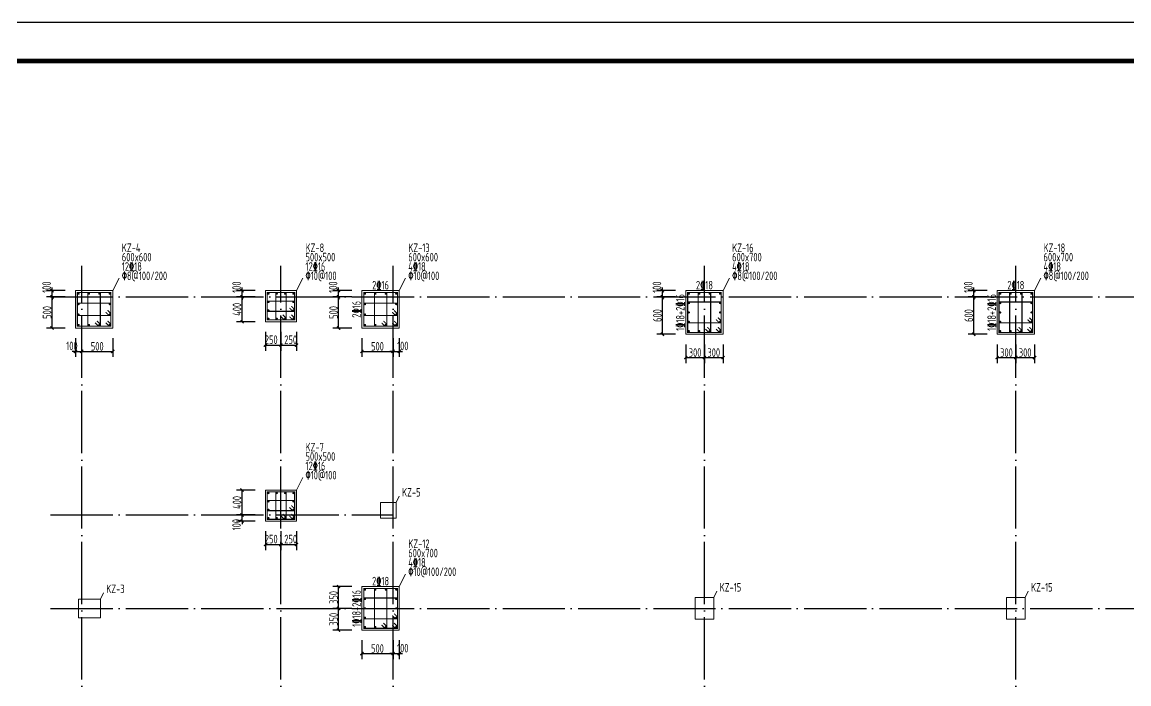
# Model space of a CAD drawing. Extents: x -2331248 to -1198620, y -977263 to -545844.
# Drawn here: x -1935180 to -1899639, y -623580 to -602338 of the extents above; entities that cross this region are included whole.
import ezdxf
from ezdxf.enums import TextEntityAlignment as Align

# ---------------------------------------------------------------- set-up
doc = ezdxf.new("R2010")
doc.units = 0
doc.header["$LTSCALE"] = 1000
doc.header["$MEASUREMENT"] = 0
doc.linetypes.add('DOTE', pattern=[2.42, 2, -0.2, 0.02, -0.2])
doc.linetypes.add('线型5', pattern=[3050, 2400, -300, 50, -300])
doc.layers.get('0').update_dxf_attribs({"linetype": 'CONTINUOUS'})
doc.layers.get('DEFPOINTS').update_dxf_attribs({"linetype": 'CONTINUOUS'})
doc.layers.add('DOTE', color=1, linetype='DOTE')
doc.layers.add('PUB_TITLE', color=4, linetype='CONTINUOUS')
for name, color, linetype, lineweight in [('S_Cl', 2, 'CONTINUOUS', 9), ('S_ColumDimSect', 84, '线型5', 18), ('S_ColumFocus', 2, 'CONTINUOUS', 18), ('S_ColumLocal', 7, 'CONTINUOUS', 18), ('S_PColumHoopBar', 14, 'CONTINUOUS', 35), ('S_PColumMainBar', 14, 'CONTINUOUS', 25)]:
    doc.layers.add(name, color=color, linetype=linetype, lineweight=lineweight)
doc.styles.add('PkpmHz', font='Pkpmeng', dxfattribs={"width": 0.7, "bigfont": 'hztxt'})
doc.styles.add('TSSD_REIN', font='Tssdeng.shx', dxfattribs={"width": 0.7, "bigfont": 'hztxt.shx'})
doc.dimstyles.new('Pkpm_0.0100_2.00', dxfattribs={"dimtxt": 200, "dimasz": 100, "dimexe": 180, "dimexo": 0.0625, "dimgap": 25, "dimtad": 1, "dimdec": 0, "dimlfac": 0.5, "dimrnd": 5, "dimzin": 0, "dimdsep": 46, "dimtxsty": 'PkpmHz', "dimblk1": 'ARCHTICK', "dimblk2": 'ARCHTICK', "dimsah": 1, "dimcen": 0.09, "dimadec": 0, "dimazin": 0, "dimtfac": 1, "dimtdec": 0, "dimtmove": 2, "dimatfit": 1, "dimldrblk": 'ARCHTICK', "dimfxl": 1, "dimtolj": 1, "dimtzin": 0, "dimarcsym": 0})

# ---------------------------------------------------------------- blocks, each defined once
blk = doc.blocks.new('_ARCHTICK')
at = {"color": 0, "linetype": 'ByBlock', "const_width": 0.4}
blk.add_lwpolyline([(-0.5, -0.5), (0.5, 0.5)], dxfattribs=at)
blk = doc.blocks.new('*D627')
at = {"layer": 'DEFPOINTS', "color": 0}
for p in [(-1928119, -618157), (-1927369, -618157), (-1927369, -618357)]:
    blk.add_point(p, dxfattribs=at)
at = {"layer": 'S_ColumDimSect', "color": 0, "lineweight": -2}
for p, q in [((-1928119, -618157), (-1928119, -618057)), ((-1927694, -618157), (-1928299, -618157)), ((-1927694, -618357), (-1928299, -618357)), ((-1928119, -618357), (-1928119, -618157)), ((-1928119, -618357), (-1928119, -618457))]:
    blk.add_line(p, q, dxfattribs=at)
at = {"layer": 'S_ColumDimSect', "color": 0, "lineweight": -2, "xscale": 100, "yscale": 100, "zscale": 100}
for p, rotation in [((-1928119, -618157), 270), ((-1928119, -618357), 90)]:
    blk.add_blockref('_ARCHTICK', p, dxfattribs=dict(at, rotation=rotation))
at = {"layer": 'S_ColumDimSect', "color": 0, "insert": (-1928294, -618470), "char_height": 275, "attachment_point": 5, "rotation": 90, "style": 'PkpmHz'}
blk.add_mtext('\\A1;100', dxfattribs=at)
blk = doc.blocks.new('*D628')
at = {"layer": 'DEFPOINTS', "color": 0}
for p in [(-1928119, -617357), (-1927369, -617357), (-1927369, -618157)]:
    blk.add_point(p, dxfattribs=at)
at = {"layer": 'S_ColumDimSect', "color": 0, "lineweight": -2}
for p, q in [((-1927694, -617357), (-1928299, -617357)), ((-1928119, -618157), (-1928119, -617357)), ((-1927694, -618157), (-1928299, -618157))]:
    blk.add_line(p, q, dxfattribs=at)
at = {"layer": 'S_ColumDimSect', "color": 0, "lineweight": -2, "xscale": 100, "yscale": 100, "zscale": 100}
for p, rotation in [((-1928119, -617357), 90), ((-1928119, -618157), 270)]:
    blk.add_blockref('_ARCHTICK', p, dxfattribs=dict(at, rotation=rotation))
at = {"layer": 'S_ColumDimSect', "color": 0, "insert": (-1928281, -617757), "char_height": 275, "attachment_point": 5, "rotation": 90, "style": 'PkpmHz'}
blk.add_mtext('\\A1;400', dxfattribs=at)
blk = doc.blocks.new('*D629')
at = {"layer": 'DEFPOINTS', "color": 0}
for p in [(-1927369, -618357), (-1926869, -618357), (-1926869, -619107)]:
    blk.add_point(p, dxfattribs=at)
at = {"layer": 'S_ColumDimSect', "color": 0, "lineweight": -2}
for p, q in [((-1927369, -618682), (-1927369, -619287)), ((-1926869, -618682), (-1926869, -619287)), ((-1927369, -619107), (-1926869, -619107))]:
    blk.add_line(p, q, dxfattribs=at)
at = {"layer": 'S_ColumDimSect', "color": 0, "lineweight": -2, "xscale": 100, "yscale": 100, "zscale": 100, "rotation": 180}
blk.add_blockref('_ARCHTICK', (-1927369, -619107), dxfattribs=at)
at = {"layer": 'S_ColumDimSect', "color": 0, "lineweight": -2, "xscale": 100, "yscale": 100, "zscale": 100}
blk.add_blockref('_ARCHTICK', (-1926869, -619107), dxfattribs=at)
at = {"layer": 'S_ColumDimSect', "color": 0, "insert": (-1927181, -618932), "char_height": 275, "attachment_point": 5, "style": 'PkpmHz'}
blk.add_mtext('\\A1;250', dxfattribs=at)
blk = doc.blocks.new('*D630')
at = {"layer": 'DEFPOINTS', "color": 0}
for p in [(-1926869, -618357), (-1926369, -618357), (-1926369, -619107)]:
    blk.add_point(p, dxfattribs=at)
at = {"layer": 'S_ColumDimSect', "color": 0, "lineweight": -2}
for p, q in [((-1926869, -618682), (-1926869, -619287)), ((-1926369, -618682), (-1926369, -619287)), ((-1926869, -619107), (-1926369, -619107))]:
    blk.add_line(p, q, dxfattribs=at)
at = {"layer": 'S_ColumDimSect', "color": 0, "lineweight": -2, "xscale": 100, "yscale": 100, "zscale": 100, "rotation": 180}
blk.add_blockref('_ARCHTICK', (-1926869, -619107), dxfattribs=at)
at = {"layer": 'S_ColumDimSect', "color": 0, "lineweight": -2, "xscale": 100, "yscale": 100, "zscale": 100}
blk.add_blockref('_ARCHTICK', (-1926369, -619107), dxfattribs=at)
at = {"layer": 'S_ColumDimSect', "color": 0, "insert": (-1926556, -618932), "char_height": 275, "attachment_point": 5, "style": 'PkpmHz'}
blk.add_mtext('\\A1;250', dxfattribs=at)
blk = doc.blocks.new('*D631')
at = {"layer": 'DEFPOINTS', "color": 0}
for p in [(-1928119, -611157), (-1927369, -611157), (-1927369, -611957)]:
    blk.add_point(p, dxfattribs=at)
at = {"layer": 'S_ColumDimSect', "color": 0, "lineweight": -2}
for p, q in [((-1927694, -611157), (-1928299, -611157)), ((-1928119, -611957), (-1928119, -611157)), ((-1927694, -611957), (-1928299, -611957))]:
    blk.add_line(p, q, dxfattribs=at)
at = {"layer": 'S_ColumDimSect', "color": 0, "lineweight": -2, "xscale": 100, "yscale": 100, "zscale": 100}
for p, rotation in [((-1928119, -611157), 90), ((-1928119, -611957), 270)]:
    blk.add_blockref('_ARCHTICK', p, dxfattribs=dict(at, rotation=rotation))
at = {"layer": 'S_ColumDimSect', "color": 0, "insert": (-1928281, -611557), "char_height": 275, "attachment_point": 5, "rotation": 90, "style": 'PkpmHz'}
blk.add_mtext('\\A1;400', dxfattribs=at)
blk = doc.blocks.new('*D632')
at = {"layer": 'DEFPOINTS', "color": 0}
for p in [(-1928119, -610957), (-1927369, -610957), (-1927369, -611157)]:
    blk.add_point(p, dxfattribs=at)
at = {"layer": 'S_ColumDimSect', "color": 0, "lineweight": -2}
for p, q in [((-1928119, -610957), (-1928119, -610857)), ((-1927694, -610957), (-1928299, -610957)), ((-1927694, -611157), (-1928299, -611157)), ((-1928119, -611157), (-1928119, -610957)), ((-1928119, -611157), (-1928119, -611257))]:
    blk.add_line(p, q, dxfattribs=at)
at = {"layer": 'S_ColumDimSect', "color": 0, "lineweight": -2, "xscale": 100, "yscale": 100, "zscale": 100}
for p, rotation in [((-1928119, -610957), 270), ((-1928119, -611157), 90)]:
    blk.add_blockref('_ARCHTICK', p, dxfattribs=dict(at, rotation=rotation))
at = {"layer": 'S_ColumDimSect', "color": 0, "insert": (-1928294, -610845), "char_height": 275, "attachment_point": 5, "rotation": 90, "style": 'PkpmHz'}
blk.add_mtext('\\A1;100', dxfattribs=at)
blk = doc.blocks.new('*D633')
at = {"layer": 'DEFPOINTS', "color": 0}
for p in [(-1927369, -611957), (-1926869, -611957), (-1926869, -612707)]:
    blk.add_point(p, dxfattribs=at)
at = {"layer": 'S_ColumDimSect', "color": 0, "lineweight": -2}
for p, q in [((-1927369, -612282), (-1927369, -612887)), ((-1926869, -612282), (-1926869, -612887)), ((-1927369, -612707), (-1926869, -612707))]:
    blk.add_line(p, q, dxfattribs=at)
at = {"layer": 'S_ColumDimSect', "color": 0, "lineweight": -2, "xscale": 100, "yscale": 100, "zscale": 100, "rotation": 180}
blk.add_blockref('_ARCHTICK', (-1927369, -612707), dxfattribs=at)
at = {"layer": 'S_ColumDimSect', "color": 0, "lineweight": -2, "xscale": 100, "yscale": 100, "zscale": 100}
blk.add_blockref('_ARCHTICK', (-1926869, -612707), dxfattribs=at)
at = {"layer": 'S_ColumDimSect', "color": 0, "insert": (-1927181, -612532), "char_height": 275, "attachment_point": 5, "style": 'PkpmHz'}
blk.add_mtext('\\A1;250', dxfattribs=at)
blk = doc.blocks.new('*D634')
at = {"layer": 'DEFPOINTS', "color": 0}
for p in [(-1926869, -611957), (-1926369, -611957), (-1926369, -612707)]:
    blk.add_point(p, dxfattribs=at)
at = {"layer": 'S_ColumDimSect', "color": 0, "lineweight": -2}
for p, q in [((-1926869, -612282), (-1926869, -612887)), ((-1926369, -612282), (-1926369, -612887)), ((-1926869, -612707), (-1926369, -612707))]:
    blk.add_line(p, q, dxfattribs=at)
at = {"layer": 'S_ColumDimSect', "color": 0, "lineweight": -2, "xscale": 100, "yscale": 100, "zscale": 100, "rotation": 180}
blk.add_blockref('_ARCHTICK', (-1926869, -612707), dxfattribs=at)
at = {"layer": 'S_ColumDimSect', "color": 0, "lineweight": -2, "xscale": 100, "yscale": 100, "zscale": 100}
blk.add_blockref('_ARCHTICK', (-1926369, -612707), dxfattribs=at)
at = {"layer": 'S_ColumDimSect', "color": 0, "insert": (-1926556, -612532), "char_height": 275, "attachment_point": 5, "style": 'PkpmHz'}
blk.add_mtext('\\A1;250', dxfattribs=at)
blk = doc.blocks.new('*D647')
at = {"layer": 'DEFPOINTS', "color": 0}
for p in [(-1925019, -621157), (-1924269, -621157), (-1924269, -621857)]:
    blk.add_point(p, dxfattribs=at)
at = {"layer": 'S_ColumDimSect', "color": 0, "lineweight": -2}
for p, q in [((-1924594, -621157), (-1925199, -621157)), ((-1925019, -621857), (-1925019, -621157)), ((-1924594, -621857), (-1925199, -621857))]:
    blk.add_line(p, q, dxfattribs=at)
at = {"layer": 'S_ColumDimSect', "color": 0, "lineweight": -2, "xscale": 100, "yscale": 100, "zscale": 100}
for p, rotation in [((-1925019, -621157), 90), ((-1925019, -621857), 270)]:
    blk.add_blockref('_ARCHTICK', p, dxfattribs=dict(at, rotation=rotation))
at = {"layer": 'S_ColumDimSect', "color": 0, "insert": (-1925181, -621507), "char_height": 275, "attachment_point": 5, "rotation": 90, "style": 'PkpmHz'}
blk.add_mtext('\\A1;350', dxfattribs=at)
blk = doc.blocks.new('*D648')
at = {"layer": 'DEFPOINTS', "color": 0}
for p in [(-1925019, -620457), (-1924269, -620457), (-1924269, -621157)]:
    blk.add_point(p, dxfattribs=at)
at = {"layer": 'S_ColumDimSect', "color": 0, "lineweight": -2}
for p, q in [((-1924594, -620457), (-1925199, -620457)), ((-1925019, -621157), (-1925019, -620457)), ((-1924594, -621157), (-1925199, -621157))]:
    blk.add_line(p, q, dxfattribs=at)
at = {"layer": 'S_ColumDimSect', "color": 0, "lineweight": -2, "xscale": 100, "yscale": 100, "zscale": 100}
for p, rotation in [((-1925019, -620457), 90), ((-1925019, -621157), 270)]:
    blk.add_blockref('_ARCHTICK', p, dxfattribs=dict(at, rotation=rotation))
at = {"layer": 'S_ColumDimSect', "color": 0, "insert": (-1925181, -620807), "char_height": 275, "attachment_point": 5, "rotation": 90, "style": 'PkpmHz'}
blk.add_mtext('\\A1;350', dxfattribs=at)
blk = doc.blocks.new('*D649')
at = {"layer": 'DEFPOINTS', "color": 0}
for p in [(-1924269, -621857), (-1923269, -621857), (-1923269, -622607)]:
    blk.add_point(p, dxfattribs=at)
at = {"layer": 'S_ColumDimSect', "color": 0, "lineweight": -2}
for p, q in [((-1924269, -622182), (-1924269, -622787)), ((-1923269, -622182), (-1923269, -622787)), ((-1924269, -622607), (-1923269, -622607))]:
    blk.add_line(p, q, dxfattribs=at)
at = {"layer": 'S_ColumDimSect', "color": 0, "lineweight": -2, "xscale": 100, "yscale": 100, "zscale": 100, "rotation": 180}
blk.add_blockref('_ARCHTICK', (-1924269, -622607), dxfattribs=at)
at = {"layer": 'S_ColumDimSect', "color": 0, "lineweight": -2, "xscale": 100, "yscale": 100, "zscale": 100}
blk.add_blockref('_ARCHTICK', (-1923269, -622607), dxfattribs=at)
at = {"layer": 'S_ColumDimSect', "color": 0, "insert": (-1923769, -622445), "char_height": 275, "attachment_point": 5, "style": 'PkpmHz'}
blk.add_mtext('\\A1;500', dxfattribs=at)
blk = doc.blocks.new('*D650')
at = {"layer": 'DEFPOINTS', "color": 0}
for p in [(-1923269, -621857), (-1923069, -621857), (-1923069, -622607)]:
    blk.add_point(p, dxfattribs=at)
at = {"layer": 'S_ColumDimSect', "color": 0, "lineweight": -2}
for p, q in [((-1923269, -622182), (-1923269, -622787)), ((-1923069, -622182), (-1923069, -622787)), ((-1923269, -622607), (-1923369, -622607)), ((-1923269, -622607), (-1923069, -622607)), ((-1923069, -622607), (-1922969, -622607))]:
    blk.add_line(p, q, dxfattribs=at)
at = {"layer": 'S_ColumDimSect', "color": 0, "lineweight": -2, "xscale": 100, "yscale": 100, "zscale": 100}
blk.add_blockref('_ARCHTICK', (-1923269, -622607), dxfattribs=at)
at = {"layer": 'S_ColumDimSect', "color": 0, "lineweight": -2, "xscale": 100, "yscale": 100, "zscale": 100, "rotation": 180}
blk.add_blockref('_ARCHTICK', (-1923069, -622607), dxfattribs=at)
at = {"layer": 'S_ColumDimSect', "color": 0, "insert": (-1922956, -622432), "char_height": 275, "attachment_point": 5, "style": 'PkpmHz'}
blk.add_mtext('\\A1;100', dxfattribs=at)
blk = doc.blocks.new('*D651')
at = {"layer": 'DEFPOINTS', "color": 0}
for p in [(-1925019, -611157), (-1924269, -611157), (-1924269, -612157)]:
    blk.add_point(p, dxfattribs=at)
at = {"layer": 'S_ColumDimSect', "color": 0, "lineweight": -2}
for p, q in [((-1924594, -611157), (-1925199, -611157)), ((-1925019, -612157), (-1925019, -611157)), ((-1924594, -612157), (-1925199, -612157))]:
    blk.add_line(p, q, dxfattribs=at)
at = {"layer": 'S_ColumDimSect', "color": 0, "lineweight": -2, "xscale": 100, "yscale": 100, "zscale": 100}
for p, rotation in [((-1925019, -611157), 90), ((-1925019, -612157), 270)]:
    blk.add_blockref('_ARCHTICK', p, dxfattribs=dict(at, rotation=rotation))
at = {"layer": 'S_ColumDimSect', "color": 0, "insert": (-1925181, -611657), "char_height": 275, "attachment_point": 5, "rotation": 90, "style": 'PkpmHz'}
blk.add_mtext('\\A1;500', dxfattribs=at)
blk = doc.blocks.new('*D652')
at = {"layer": 'DEFPOINTS', "color": 0}
for p in [(-1925019, -610957), (-1924269, -610957), (-1924269, -611157)]:
    blk.add_point(p, dxfattribs=at)
at = {"layer": 'S_ColumDimSect', "color": 0, "lineweight": -2}
for p, q in [((-1925019, -610957), (-1925019, -610857)), ((-1924594, -610957), (-1925199, -610957)), ((-1924594, -611157), (-1925199, -611157)), ((-1925019, -611157), (-1925019, -610957)), ((-1925019, -611157), (-1925019, -611257))]:
    blk.add_line(p, q, dxfattribs=at)
at = {"layer": 'S_ColumDimSect', "color": 0, "lineweight": -2, "xscale": 100, "yscale": 100, "zscale": 100}
for p, rotation in [((-1925019, -610957), 270), ((-1925019, -611157), 90)]:
    blk.add_blockref('_ARCHTICK', p, dxfattribs=dict(at, rotation=rotation))
at = {"layer": 'S_ColumDimSect', "color": 0, "insert": (-1925194, -610845), "char_height": 275, "attachment_point": 5, "rotation": 90, "style": 'PkpmHz'}
blk.add_mtext('\\A1;100', dxfattribs=at)
blk = doc.blocks.new('*D653')
at = {"layer": 'DEFPOINTS', "color": 0}
for p in [(-1924269, -612157), (-1923269, -612157), (-1923269, -612907)]:
    blk.add_point(p, dxfattribs=at)
at = {"layer": 'S_ColumDimSect', "color": 0, "lineweight": -2}
for p, q in [((-1924269, -612482), (-1924269, -613087)), ((-1923269, -612482), (-1923269, -613087)), ((-1924269, -612907), (-1923269, -612907))]:
    blk.add_line(p, q, dxfattribs=at)
at = {"layer": 'S_ColumDimSect', "color": 0, "lineweight": -2, "xscale": 100, "yscale": 100, "zscale": 100, "rotation": 180}
blk.add_blockref('_ARCHTICK', (-1924269, -612907), dxfattribs=at)
at = {"layer": 'S_ColumDimSect', "color": 0, "lineweight": -2, "xscale": 100, "yscale": 100, "zscale": 100}
blk.add_blockref('_ARCHTICK', (-1923269, -612907), dxfattribs=at)
at = {"layer": 'S_ColumDimSect', "color": 0, "insert": (-1923769, -612745), "char_height": 275, "attachment_point": 5, "style": 'PkpmHz'}
blk.add_mtext('\\A1;500', dxfattribs=at)
blk = doc.blocks.new('*D654')
at = {"layer": 'DEFPOINTS', "color": 0}
for p in [(-1923269, -612157), (-1923069, -612157), (-1923069, -612907)]:
    blk.add_point(p, dxfattribs=at)
at = {"layer": 'S_ColumDimSect', "color": 0, "lineweight": -2}
for p, q in [((-1923269, -612482), (-1923269, -613087)), ((-1923069, -612482), (-1923069, -613087)), ((-1923269, -612907), (-1923369, -612907)), ((-1923269, -612907), (-1923069, -612907)), ((-1923069, -612907), (-1922969, -612907))]:
    blk.add_line(p, q, dxfattribs=at)
at = {"layer": 'S_ColumDimSect', "color": 0, "lineweight": -2, "xscale": 100, "yscale": 100, "zscale": 100}
blk.add_blockref('_ARCHTICK', (-1923269, -612907), dxfattribs=at)
at = {"layer": 'S_ColumDimSect', "color": 0, "lineweight": -2, "xscale": 100, "yscale": 100, "zscale": 100, "rotation": 180}
blk.add_blockref('_ARCHTICK', (-1923069, -612907), dxfattribs=at)
at = {"layer": 'S_ColumDimSect', "color": 0, "insert": (-1922956, -612732), "char_height": 275, "attachment_point": 5, "style": 'PkpmHz'}
blk.add_mtext('\\A1;100', dxfattribs=at)
blk = doc.blocks.new('*D663')
at = {"layer": 'DEFPOINTS', "color": 0}
for p in [(-1914619, -611157), (-1913869, -611157), (-1913869, -612357)]:
    blk.add_point(p, dxfattribs=at)
at = {"layer": 'S_ColumDimSect', "color": 0, "lineweight": -2}
for p, q in [((-1914194, -611157), (-1914799, -611157)), ((-1914619, -612357), (-1914619, -611157)), ((-1914194, -612357), (-1914799, -612357))]:
    blk.add_line(p, q, dxfattribs=at)
at = {"layer": 'S_ColumDimSect', "color": 0, "lineweight": -2, "xscale": 100, "yscale": 100, "zscale": 100}
for p, rotation in [((-1914619, -611157), 90), ((-1914619, -612357), 270)]:
    blk.add_blockref('_ARCHTICK', p, dxfattribs=dict(at, rotation=rotation))
at = {"layer": 'S_ColumDimSect', "color": 0, "insert": (-1914781, -611757), "char_height": 275, "attachment_point": 5, "rotation": 90, "style": 'PkpmHz'}
blk.add_mtext('\\A1;600', dxfattribs=at)
blk = doc.blocks.new('*D664')
at = {"layer": 'DEFPOINTS', "color": 0}
for p in [(-1914619, -610957), (-1913869, -610957), (-1913869, -611157)]:
    blk.add_point(p, dxfattribs=at)
at = {"layer": 'S_ColumDimSect', "color": 0, "lineweight": -2}
for p, q in [((-1914619, -610957), (-1914619, -610857)), ((-1914194, -610957), (-1914799, -610957)), ((-1914194, -611157), (-1914799, -611157)), ((-1914619, -611157), (-1914619, -610957)), ((-1914619, -611157), (-1914619, -611257))]:
    blk.add_line(p, q, dxfattribs=at)
at = {"layer": 'S_ColumDimSect', "color": 0, "lineweight": -2, "xscale": 100, "yscale": 100, "zscale": 100}
for p, rotation in [((-1914619, -610957), 270), ((-1914619, -611157), 90)]:
    blk.add_blockref('_ARCHTICK', p, dxfattribs=dict(at, rotation=rotation))
at = {"layer": 'S_ColumDimSect', "color": 0, "insert": (-1914794, -610845), "char_height": 275, "attachment_point": 5, "rotation": 90, "style": 'PkpmHz'}
blk.add_mtext('\\A1;100', dxfattribs=at)
blk = doc.blocks.new('*D665')
at = {"layer": 'DEFPOINTS', "color": 0}
for p in [(-1913869, -612357), (-1913269, -612357), (-1913269, -613107)]:
    blk.add_point(p, dxfattribs=at)
at = {"layer": 'S_ColumDimSect', "color": 0, "lineweight": -2}
for p, q in [((-1913869, -612682), (-1913869, -613287)), ((-1913269, -612682), (-1913269, -613287)), ((-1913869, -613107), (-1913269, -613107))]:
    blk.add_line(p, q, dxfattribs=at)
at = {"layer": 'S_ColumDimSect', "color": 0, "lineweight": -2, "xscale": 100, "yscale": 100, "zscale": 100, "rotation": 180}
blk.add_blockref('_ARCHTICK', (-1913869, -613107), dxfattribs=at)
at = {"layer": 'S_ColumDimSect', "color": 0, "lineweight": -2, "xscale": 100, "yscale": 100, "zscale": 100}
blk.add_blockref('_ARCHTICK', (-1913269, -613107), dxfattribs=at)
at = {"layer": 'S_ColumDimSect', "color": 0, "insert": (-1913569, -612945), "char_height": 275, "attachment_point": 5, "style": 'PkpmHz'}
blk.add_mtext('\\A1;300', dxfattribs=at)
blk = doc.blocks.new('*D666')
at = {"layer": 'DEFPOINTS', "color": 0}
for p in [(-1913269, -612357), (-1912669, -612357), (-1912669, -613107)]:
    blk.add_point(p, dxfattribs=at)
at = {"layer": 'S_ColumDimSect', "color": 0, "lineweight": -2}
for p, q in [((-1913269, -612682), (-1913269, -613287)), ((-1912669, -612682), (-1912669, -613287)), ((-1913269, -613107), (-1912669, -613107))]:
    blk.add_line(p, q, dxfattribs=at)
at = {"layer": 'S_ColumDimSect', "color": 0, "lineweight": -2, "xscale": 100, "yscale": 100, "zscale": 100, "rotation": 180}
blk.add_blockref('_ARCHTICK', (-1913269, -613107), dxfattribs=at)
at = {"layer": 'S_ColumDimSect', "color": 0, "lineweight": -2, "xscale": 100, "yscale": 100, "zscale": 100}
blk.add_blockref('_ARCHTICK', (-1912669, -613107), dxfattribs=at)
at = {"layer": 'S_ColumDimSect', "color": 0, "insert": (-1912969, -612945), "char_height": 275, "attachment_point": 5, "style": 'PkpmHz'}
blk.add_mtext('\\A1;300', dxfattribs=at)
blk = doc.blocks.new('*D671')
at = {"layer": 'DEFPOINTS', "color": 0}
for p in [(-1904619, -611157), (-1903869, -611157), (-1903869, -612357)]:
    blk.add_point(p, dxfattribs=at)
at = {"layer": 'S_ColumDimSect', "color": 0, "lineweight": -2}
for p, q in [((-1904194, -611157), (-1904799, -611157)), ((-1904619, -612357), (-1904619, -611157)), ((-1904194, -612357), (-1904799, -612357))]:
    blk.add_line(p, q, dxfattribs=at)
at = {"layer": 'S_ColumDimSect', "color": 0, "lineweight": -2, "xscale": 100, "yscale": 100, "zscale": 100}
for p, rotation in [((-1904619, -611157), 90), ((-1904619, -612357), 270)]:
    blk.add_blockref('_ARCHTICK', p, dxfattribs=dict(at, rotation=rotation))
at = {"layer": 'S_ColumDimSect', "color": 0, "insert": (-1904781, -611757), "char_height": 275, "attachment_point": 5, "rotation": 90, "style": 'PkpmHz'}
blk.add_mtext('\\A1;600', dxfattribs=at)
blk = doc.blocks.new('*D672')
at = {"layer": 'DEFPOINTS', "color": 0}
for p in [(-1904619, -610957), (-1903869, -610957), (-1903869, -611157)]:
    blk.add_point(p, dxfattribs=at)
at = {"layer": 'S_ColumDimSect', "color": 0, "lineweight": -2}
for p, q in [((-1904619, -610957), (-1904619, -610857)), ((-1904194, -610957), (-1904799, -610957)), ((-1904194, -611157), (-1904799, -611157)), ((-1904619, -611157), (-1904619, -610957)), ((-1904619, -611157), (-1904619, -611257))]:
    blk.add_line(p, q, dxfattribs=at)
at = {"layer": 'S_ColumDimSect', "color": 0, "lineweight": -2, "xscale": 100, "yscale": 100, "zscale": 100}
for p, rotation in [((-1904619, -610957), 270), ((-1904619, -611157), 90)]:
    blk.add_blockref('_ARCHTICK', p, dxfattribs=dict(at, rotation=rotation))
at = {"layer": 'S_ColumDimSect', "color": 0, "insert": (-1904794, -610845), "char_height": 275, "attachment_point": 5, "rotation": 90, "style": 'PkpmHz'}
blk.add_mtext('\\A1;100', dxfattribs=at)
blk = doc.blocks.new('*D673')
at = {"layer": 'DEFPOINTS', "color": 0}
for p in [(-1903869, -612357), (-1903269, -612357), (-1903269, -613107)]:
    blk.add_point(p, dxfattribs=at)
at = {"layer": 'S_ColumDimSect', "color": 0, "lineweight": -2}
for p, q in [((-1903869, -612682), (-1903869, -613287)), ((-1903269, -612682), (-1903269, -613287)), ((-1903869, -613107), (-1903269, -613107))]:
    blk.add_line(p, q, dxfattribs=at)
at = {"layer": 'S_ColumDimSect', "color": 0, "lineweight": -2, "xscale": 100, "yscale": 100, "zscale": 100, "rotation": 180}
blk.add_blockref('_ARCHTICK', (-1903869, -613107), dxfattribs=at)
at = {"layer": 'S_ColumDimSect', "color": 0, "lineweight": -2, "xscale": 100, "yscale": 100, "zscale": 100}
blk.add_blockref('_ARCHTICK', (-1903269, -613107), dxfattribs=at)
at = {"layer": 'S_ColumDimSect', "color": 0, "insert": (-1903569, -612945), "char_height": 275, "attachment_point": 5, "style": 'PkpmHz'}
blk.add_mtext('\\A1;300', dxfattribs=at)
blk = doc.blocks.new('*D674')
at = {"layer": 'DEFPOINTS', "color": 0}
for p in [(-1903269, -612357), (-1902669, -612357), (-1902669, -613107)]:
    blk.add_point(p, dxfattribs=at)
at = {"layer": 'S_ColumDimSect', "color": 0, "lineweight": -2}
for p, q in [((-1903269, -612682), (-1903269, -613287)), ((-1902669, -612682), (-1902669, -613287)), ((-1903269, -613107), (-1902669, -613107))]:
    blk.add_line(p, q, dxfattribs=at)
at = {"layer": 'S_ColumDimSect', "color": 0, "lineweight": -2, "xscale": 100, "yscale": 100, "zscale": 100, "rotation": 180}
blk.add_blockref('_ARCHTICK', (-1903269, -613107), dxfattribs=at)
at = {"layer": 'S_ColumDimSect', "color": 0, "lineweight": -2, "xscale": 100, "yscale": 100, "zscale": 100}
blk.add_blockref('_ARCHTICK', (-1902669, -613107), dxfattribs=at)
at = {"layer": 'S_ColumDimSect', "color": 0, "insert": (-1902969, -612945), "char_height": 275, "attachment_point": 5, "style": 'PkpmHz'}
blk.add_mtext('\\A1;300', dxfattribs=at)
blk = doc.blocks.new('*D874')
at = {"layer": 'DEFPOINTS', "color": 0}
for p in [(-1934219, -611157), (-1933469, -611157), (-1933469, -612157)]:
    blk.add_point(p, dxfattribs=at)
at = {"layer": 'S_ColumDimSect', "color": 0, "lineweight": -2}
for p, q in [((-1933794, -611157), (-1934399, -611157)), ((-1934219, -612157), (-1934219, -611157)), ((-1933794, -612157), (-1934399, -612157))]:
    blk.add_line(p, q, dxfattribs=at)
at = {"layer": 'S_ColumDimSect', "color": 0, "lineweight": -2, "xscale": 100, "yscale": 100, "zscale": 100}
for p, rotation in [((-1934219, -611157), 90), ((-1934219, -612157), 270)]:
    blk.add_blockref('_ARCHTICK', p, dxfattribs=dict(at, rotation=rotation))
at = {"layer": 'S_ColumDimSect', "color": 0, "insert": (-1934381, -611657), "char_height": 275, "attachment_point": 5, "rotation": 90, "style": 'PkpmHz'}
blk.add_mtext('\\A1;500', dxfattribs=at)
blk = doc.blocks.new('*D875')
at = {"layer": 'DEFPOINTS', "color": 0}
for p in [(-1934219, -610957), (-1933469, -610957), (-1933469, -611157)]:
    blk.add_point(p, dxfattribs=at)
at = {"layer": 'S_ColumDimSect', "color": 0, "lineweight": -2}
for p, q in [((-1934219, -610957), (-1934219, -610857)), ((-1933794, -610957), (-1934399, -610957)), ((-1933794, -611157), (-1934399, -611157)), ((-1934219, -611157), (-1934219, -610957)), ((-1934219, -611157), (-1934219, -611257))]:
    blk.add_line(p, q, dxfattribs=at)
at = {"layer": 'S_ColumDimSect', "color": 0, "lineweight": -2, "xscale": 100, "yscale": 100, "zscale": 100}
for p, rotation in [((-1934219, -610957), 270), ((-1934219, -611157), 90)]:
    blk.add_blockref('_ARCHTICK', p, dxfattribs=dict(at, rotation=rotation))
at = {"layer": 'S_ColumDimSect', "color": 0, "insert": (-1934394, -610845), "char_height": 275, "attachment_point": 5, "rotation": 90, "style": 'PkpmHz'}
blk.add_mtext('\\A1;100', dxfattribs=at)
blk = doc.blocks.new('*D876')
at = {"layer": 'DEFPOINTS', "color": 0}
for p in [(-1933469, -612157), (-1933269, -612157), (-1933269, -612907)]:
    blk.add_point(p, dxfattribs=at)
at = {"layer": 'S_ColumDimSect', "color": 0, "lineweight": -2}
for p, q in [((-1933469, -612482), (-1933469, -613087)), ((-1933269, -612482), (-1933269, -613087)), ((-1933469, -612907), (-1933569, -612907)), ((-1933469, -612907), (-1933269, -612907)), ((-1933269, -612907), (-1933169, -612907))]:
    blk.add_line(p, q, dxfattribs=at)
at = {"layer": 'S_ColumDimSect', "color": 0, "lineweight": -2, "xscale": 100, "yscale": 100, "zscale": 100}
blk.add_blockref('_ARCHTICK', (-1933469, -612907), dxfattribs=at)
at = {"layer": 'S_ColumDimSect', "color": 0, "lineweight": -2, "xscale": 100, "yscale": 100, "zscale": 100, "rotation": 180}
blk.add_blockref('_ARCHTICK', (-1933269, -612907), dxfattribs=at)
at = {"layer": 'S_ColumDimSect', "color": 0, "insert": (-1933581, -612732), "char_height": 275, "attachment_point": 5, "style": 'PkpmHz'}
blk.add_mtext('\\A1;100', dxfattribs=at)
blk = doc.blocks.new('*D877')
at = {"layer": 'DEFPOINTS', "color": 0}
for p in [(-1933269, -612157), (-1932269, -612157), (-1932269, -612907)]:
    blk.add_point(p, dxfattribs=at)
at = {"layer": 'S_ColumDimSect', "color": 0, "lineweight": -2}
for p, q in [((-1933269, -612482), (-1933269, -613087)), ((-1932269, -612482), (-1932269, -613087)), ((-1933269, -612907), (-1932269, -612907))]:
    blk.add_line(p, q, dxfattribs=at)
at = {"layer": 'S_ColumDimSect', "color": 0, "lineweight": -2, "xscale": 100, "yscale": 100, "zscale": 100, "rotation": 180}
blk.add_blockref('_ARCHTICK', (-1933269, -612907), dxfattribs=at)
at = {"layer": 'S_ColumDimSect', "color": 0, "lineweight": -2, "xscale": 100, "yscale": 100, "zscale": 100}
blk.add_blockref('_ARCHTICK', (-1932269, -612907), dxfattribs=at)
at = {"layer": 'S_ColumDimSect', "color": 0, "insert": (-1932769, -612745), "char_height": 275, "attachment_point": 5, "style": 'PkpmHz'}
blk.add_mtext('\\A1;500', dxfattribs=at)

msp = doc.modelspace()

# ---------------------------------------------------------------- linework, layer by layer
at = {"layer": 'DOTE'}
for p, q in [((-1933268.5, -662157.2), (-1933268.5, -610157.2)), ((-1926868.5, -662157.2), (-1926868.5, -610157.2)), ((-1923268.5, -662157.2), (-1923268.5, -610157.2)), ((-1913268.5, -662157.2), (-1913268.5, -610157.2)), ((-1903268.5, -662157.2), (-1903268.5, -610157.2)), ((-1934268.5, -611157.2), (-1872268.5, -611157.2)), ((-1934268.5, -618157.2), (-1923268.5, -618157.2)), ((-1934268.5, -621157.2), (-1872268.5, -621157.2))]:
    msp.add_line(p, q, dxfattribs=at)
at = {"layer": 'PUB_TITLE'}
msp.add_lwpolyline([(-1944128, -676588.1), (-1944128, -602338.1), (-1839003, -602338.1), (-1839003, -676588.1)], close=True, dxfattribs=at)
at = {"layer": 'PUB_TITLE', "const_width": 150}
msp.add_lwpolyline([(-1941003, -603588.1), (-1840253, -603588.1), (-1840253, -675338.1), (-1941003, -675338.1)], close=True, dxfattribs=at)
at = {"layer": 'S_Cl', "ltscale": 1}
for points in [[(-1932268.5, -612157.2), (-1932268.5, -610957.2), (-1933468.5, -610957.2), (-1933468.5, -612157.2)], [(-1926368.5, -611957.2), (-1926368.5, -610957.2), (-1927368.5, -610957.2), (-1927368.5, -611957.2)], [(-1923068.5, -612157.2), (-1923068.5, -610957.2), (-1924268.5, -610957.2), (-1924268.5, -612157.2)], [(-1912668.5, -612357.2), (-1912668.5, -610957.2), (-1913868.5, -610957.2), (-1913868.5, -612357.2)], [(-1902668.5, -612357.2), (-1902668.5, -610957.2), (-1903868.5, -610957.2), (-1903868.5, -612357.2)], [(-1926368.5, -618357.2), (-1926368.5, -617357.2), (-1927368.5, -617357.2), (-1927368.5, -618357.2)], [(-1923168.5, -618257.2), (-1923168.5, -617757.2), (-1923668.5, -617757.2), (-1923668.5, -618257.2)], [(-1923068.5, -621857.2), (-1923068.5, -620457.2), (-1924268.5, -620457.2), (-1924268.5, -621857.2)], [(-1932668.5, -621457.2), (-1932668.5, -620857.2), (-1933368.5, -620857.2), (-1933368.5, -621457.2)], [(-1912968.5, -621507.2), (-1912968.5, -620807.2), (-1913568.5, -620807.2), (-1913568.5, -621507.2)], [(-1902968.5, -621507.2), (-1902968.5, -620807.2), (-1903568.5, -620807.2), (-1903568.5, -621507.2)]]:
    msp.add_lwpolyline(points, close=True, dxfattribs=at)
at = {"layer": 'S_ColumFocus'}
for p, q in [((-1932268.5, -610957.2), (-1932068.5, -610557.2)), ((-1926368.5, -610957.2), (-1926168.5, -610557.2)), ((-1923068.5, -610957.2), (-1922868.5, -610557.2)), ((-1912668.5, -610957.2), (-1912468.5, -610557.2)), ((-1902668.5, -610957.2), (-1902468.5, -610557.2)), ((-1926368.5, -617357.2), (-1926168.5, -616957.2)), ((-1923168.5, -617757.2), (-1923068.5, -617557.2)), ((-1923068.5, -620457.2), (-1922868.5, -620057.2)), ((-1932668.5, -620857.2), (-1932568.5, -620657.2)), ((-1912968.5, -620807.2), (-1912868.5, -620607.2)), ((-1902968.5, -620807.2), (-1902868.5, -620607.2))]:
    msp.add_line(p, q, dxfattribs=at)
at = {"layer": 'S_PColumHoopBar', "ltscale": 2, "const_width": 35}
for points in [[(-1932494.6, -611991.1), (-1932388.5, -612097.2), (-1932328.5, -612097.2), (-1932328.5, -612037.2), (-1932328.5, -612097.2), (-1932328.5, -611017.2), (-1933408.5, -611017.2), (-1933408.5, -612097.2), (-1932388.5, -612097.2), (-1932328.5, -612097.2), (-1932328.5, -612037.2), (-1932434.6, -611931.1)], [(-1932835.9, -611991.1), (-1932729.8, -612097.2), (-1932669.8, -612097.2), (-1932669.8, -612037.2), (-1932669.8, -612097.2), (-1932669.8, -611017.2), (-1933067.2, -611017.2), (-1933067.2, -612097.2), (-1932729.8, -612097.2), (-1932669.8, -612097.2), (-1932669.8, -612037.2), (-1932775.9, -611931.1)], [(-1926594.6, -611791.1), (-1926488.5, -611897.2), (-1926428.5, -611897.2), (-1926428.5, -611837.2), (-1926428.5, -611897.2), (-1926428.5, -611017.2), (-1927308.5, -611017.2), (-1927308.5, -611897.2), (-1926488.5, -611897.2), (-1926428.5, -611897.2), (-1926428.5, -611837.2), (-1926534.6, -611731.1)], [(-1926594.6, -611515.1), (-1926488.5, -611621.2), (-1926428.5, -611621.2), (-1926428.5, -611561.2), (-1926428.5, -611621.2), (-1926428.5, -611293.2), (-1927308.5, -611293.2), (-1927308.5, -611621.2), (-1926488.5, -611621.2), (-1926428.5, -611621.2), (-1926428.5, -611561.2), (-1926534.6, -611455.1)], [(-1926870.6, -611791.1), (-1926764.5, -611897.2), (-1926704.5, -611897.2), (-1926704.5, -611837.2), (-1926704.5, -611897.2), (-1926704.5, -611017.2), (-1927032.5, -611017.2), (-1927032.5, -611897.2), (-1926764.5, -611897.2), (-1926704.5, -611897.2), (-1926704.5, -611837.2), (-1926810.6, -611731.1)], [(-1923294.6, -611991.1), (-1923188.5, -612097.2), (-1923128.5, -612097.2), (-1923128.5, -612037.2), (-1923128.5, -612097.2), (-1923128.5, -611017.2), (-1924208.5, -611017.2), (-1924208.5, -612097.2), (-1923188.5, -612097.2), (-1923128.5, -612097.2), (-1923128.5, -612037.2), (-1923234.6, -611931.1)], [(-1923635.9, -611991.1), (-1923529.8, -612097.2), (-1923469.8, -612097.2), (-1923469.8, -612037.2), (-1923469.8, -612097.2), (-1923469.8, -611017.2), (-1923867.2, -611017.2), (-1923867.2, -612097.2), (-1923529.8, -612097.2), (-1923469.8, -612097.2), (-1923469.8, -612037.2), (-1923575.9, -611931.1)], [(-1912894.6, -612191.1), (-1912788.5, -612297.2), (-1912728.5, -612297.2), (-1912728.5, -612237.2), (-1912728.5, -612297.2), (-1912728.5, -611017.2), (-1913808.5, -611017.2), (-1913808.5, -612297.2), (-1912788.5, -612297.2), (-1912728.5, -612297.2), (-1912728.5, -612237.2), (-1912834.6, -612131.1)], [(-1912894.6, -611885.1), (-1912788.5, -611991.2), (-1912728.5, -611991.2), (-1912728.5, -611931.2), (-1912728.5, -611991.2), (-1912728.5, -611323.2), (-1913808.5, -611323.2), (-1913808.5, -611991.2), (-1912788.5, -611991.2), (-1912728.5, -611991.2), (-1912728.5, -611931.2), (-1912834.6, -611825.1)], [(-1913235.9, -612191.1), (-1913129.9, -612297.2), (-1913069.9, -612297.2), (-1913069.9, -612237.2), (-1913069.9, -612297.2), (-1913069.9, -611017.2), (-1913467.2, -611017.2), (-1913467.2, -612297.2), (-1913129.9, -612297.2), (-1913069.9, -612297.2), (-1913069.9, -612237.2), (-1913175.9, -612131.1)], [(-1902894.6, -612191.1), (-1902788.5, -612297.2), (-1902728.5, -612297.2), (-1902728.5, -612237.2), (-1902728.5, -612297.2), (-1902728.5, -611017.2), (-1903808.5, -611017.2), (-1903808.5, -612297.2), (-1902788.5, -612297.2), (-1902728.5, -612297.2), (-1902728.5, -612237.2), (-1902834.6, -612131.1)], [(-1902894.6, -611885.1), (-1902788.5, -611991.2), (-1902728.5, -611991.2), (-1902728.5, -611931.2), (-1902728.5, -611991.2), (-1902728.5, -611323.2), (-1903808.5, -611323.2), (-1903808.5, -611991.2), (-1902788.5, -611991.2), (-1902728.5, -611991.2), (-1902728.5, -611931.2), (-1902834.6, -611825.1)], [(-1903235.9, -612191.1), (-1903129.9, -612297.2), (-1903069.9, -612297.2), (-1903069.9, -612237.2), (-1903069.9, -612297.2), (-1903069.9, -611017.2), (-1903467.2, -611017.2), (-1903467.2, -612297.2), (-1903129.9, -612297.2), (-1903069.9, -612297.2), (-1903069.9, -612237.2), (-1903175.9, -612131.1)], [(-1932494.6, -611649.8), (-1932388.5, -611755.9), (-1932328.5, -611755.9), (-1932328.5, -611695.9), (-1932328.5, -611755.9), (-1932328.5, -611358.5), (-1933408.5, -611358.5), (-1933408.5, -611755.9), (-1932388.5, -611755.9), (-1932328.5, -611755.9), (-1932328.5, -611695.9), (-1932434.6, -611589.8)], [(-1923294.6, -611649.8), (-1923188.5, -611755.9), (-1923128.5, -611755.9), (-1923128.5, -611695.9), (-1923128.5, -611755.9), (-1923128.5, -611358.5), (-1924208.5, -611358.5), (-1924208.5, -611755.9), (-1923188.5, -611755.9), (-1923128.5, -611755.9), (-1923128.5, -611695.9), (-1923234.6, -611589.8)], [(-1926594.6, -618191.1), (-1926488.5, -618297.2), (-1926428.5, -618297.2), (-1926428.5, -618237.2), (-1926428.5, -618297.2), (-1926428.5, -617417.2), (-1927308.5, -617417.2), (-1927308.5, -618297.2), (-1926488.5, -618297.2), (-1926428.5, -618297.2), (-1926428.5, -618237.2), (-1926534.6, -618131.1)], [(-1926594.6, -617915.1), (-1926488.5, -618021.2), (-1926428.5, -618021.2), (-1926428.5, -617961.2), (-1926428.5, -618021.2), (-1926428.5, -617693.2), (-1927308.5, -617693.2), (-1927308.5, -618021.2), (-1926488.5, -618021.2), (-1926428.5, -618021.2), (-1926428.5, -617961.2), (-1926534.6, -617855.1)], [(-1926870.6, -618191.1), (-1926764.5, -618297.2), (-1926704.5, -618297.2), (-1926704.5, -618237.2), (-1926704.5, -618297.2), (-1926704.5, -617417.2), (-1927032.5, -617417.2), (-1927032.5, -618297.2), (-1926764.5, -618297.2), (-1926704.5, -618297.2), (-1926704.5, -618237.2), (-1926810.6, -618131.1)], [(-1923294.6, -621691.1), (-1923188.5, -621797.2), (-1923128.5, -621797.2), (-1923128.5, -621737.2), (-1923128.5, -621797.2), (-1923128.5, -620517.2), (-1924208.5, -620517.2), (-1924208.5, -621797.2), (-1923188.5, -621797.2), (-1923128.5, -621797.2), (-1923128.5, -621737.2), (-1923234.6, -621631.1)], [(-1923635.9, -621691.1), (-1923529.8, -621797.2), (-1923469.8, -621797.2), (-1923469.8, -621737.2), (-1923469.8, -621797.2), (-1923469.8, -620517.2), (-1923867.2, -620517.2), (-1923867.2, -621797.2), (-1923529.8, -621797.2), (-1923469.8, -621797.2), (-1923469.8, -621737.2), (-1923575.9, -621631.1)], [(-1923294.6, -621385.1), (-1923188.5, -621491.2), (-1923128.5, -621491.2), (-1923128.5, -621431.2), (-1923128.5, -621491.2), (-1923128.5, -620823.2), (-1924208.5, -620823.2), (-1924208.5, -621491.2), (-1923188.5, -621491.2), (-1923128.5, -621491.2), (-1923128.5, -621431.2), (-1923234.6, -621325.1)]]:
    msp.add_lwpolyline(points, dxfattribs=at)
at = {"layer": 'S_PColumMainBar', "ltscale": 2, "const_width": 35}
for points in [[(-1933352, -611056.2, 1), (-1933387, -611056.2, 1)], [(-1933018, -611056.2, 1), (-1933053, -611056.2, 1)], [(-1932684, -611056.2, 1), (-1932719, -611056.2, 1)], [(-1932350, -611056.2, 1), (-1932385, -611056.2, 1)], [(-1927252, -611056.2, 1), (-1927287, -611056.2, 1)], [(-1927252, -611323.5, 1), (-1927287, -611323.5, 1)], [(-1926984.7, -611056.2, 1), (-1927019.7, -611056.2, 1)], [(-1926717.3, -611056.2, 1), (-1926752.3, -611056.2, 1)], [(-1926450, -611056.2, 1), (-1926485, -611056.2, 1)], [(-1926450, -611323.5, 1), (-1926485, -611323.5, 1)], [(-1924152, -611056.2, 1), (-1924187, -611056.2, 1)], [(-1923818, -611056.2, 1), (-1923853, -611056.2, 1)], [(-1923484, -611056.2, 1), (-1923519, -611056.2, 1)], [(-1923150, -611056.2, 1), (-1923185, -611056.2, 1)], [(-1913752, -611056.2, 1), (-1913787, -611056.2, 1)], [(-1913418, -611056.2, 1), (-1913453, -611056.2, 1)], [(-1913084, -611056.2, 1), (-1913119, -611056.2, 1)], [(-1912750, -611056.2, 1), (-1912785, -611056.2, 1)], [(-1903752, -611056.2, 1), (-1903787, -611056.2, 1)], [(-1903418, -611056.2, 1), (-1903453, -611056.2, 1)], [(-1903084, -611056.2, 1), (-1903119, -611056.2, 1)], [(-1902750, -611056.2, 1), (-1902785, -611056.2, 1)], [(-1933352, -611390.2, 1), (-1933387, -611390.2, 1)], [(-1932350, -611390.2, 1), (-1932385, -611390.2, 1)], [(-1927252, -611590.9, 1), (-1927287, -611590.9, 1)], [(-1926450, -611590.9, 1), (-1926485, -611590.9, 1)], [(-1924152, -611390.2, 1), (-1924187, -611390.2, 1)], [(-1923150, -611390.2, 1), (-1923185, -611390.2, 1)], [(-1913752, -611356.7, 1), (-1913787, -611356.7, 1)], [(-1913752, -611657.2, 1), (-1913787, -611657.2, 1)], [(-1912750, -611356.7, 1), (-1912785, -611356.7, 1)], [(-1912750, -611657.2, 1), (-1912785, -611657.2, 1)], [(-1903752, -611356.7, 1), (-1903787, -611356.7, 1)], [(-1903752, -611657.2, 1), (-1903787, -611657.2, 1)], [(-1902750, -611356.7, 1), (-1902785, -611356.7, 1)], [(-1902750, -611657.2, 1), (-1902785, -611657.2, 1)], [(-1933352, -611724.2, 1), (-1933387, -611724.2, 1)], [(-1932350, -611724.2, 1), (-1932385, -611724.2, 1)], [(-1927252, -611858.2, 1), (-1927287, -611858.2, 1)], [(-1926984.7, -611858.2, 1), (-1927019.7, -611858.2, 1)], [(-1926717.3, -611858.2, 1), (-1926752.3, -611858.2, 1)], [(-1926450, -611858.2, 1), (-1926485, -611858.2, 1)], [(-1924152, -611724.2, 1), (-1924187, -611724.2, 1)], [(-1923150, -611724.2, 1), (-1923185, -611724.2, 1)], [(-1913752, -611957.7, 1), (-1913787, -611957.7, 1)], [(-1912750, -611957.7, 1), (-1912785, -611957.7, 1)], [(-1903752, -611957.7, 1), (-1903787, -611957.7, 1)], [(-1902750, -611957.7, 1), (-1902785, -611957.7, 1)], [(-1933352, -612058.2, 1), (-1933387, -612058.2, 1)], [(-1933018, -612058.2, 1), (-1933053, -612058.2, 1)], [(-1932684, -612058.2, 1), (-1932719, -612058.2, 1)], [(-1932350, -612058.2, 1), (-1932385, -612058.2, 1)], [(-1924152, -612058.2, 1), (-1924187, -612058.2, 1)], [(-1923818, -612058.2, 1), (-1923853, -612058.2, 1)], [(-1923484, -612058.2, 1), (-1923519, -612058.2, 1)], [(-1923150, -612058.2, 1), (-1923185, -612058.2, 1)], [(-1913752, -612258.2, 1), (-1913787, -612258.2, 1)], [(-1913418, -612258.2, 1), (-1913453, -612258.2, 1)], [(-1913084, -612258.2, 1), (-1913119, -612258.2, 1)], [(-1912750, -612258.2, 1), (-1912785, -612258.2, 1)], [(-1903752, -612258.2, 1), (-1903787, -612258.2, 1)], [(-1903418, -612258.2, 1), (-1903453, -612258.2, 1)], [(-1903084, -612258.2, 1), (-1903119, -612258.2, 1)], [(-1902750, -612258.2, 1), (-1902785, -612258.2, 1)], [(-1927252, -617456.2, 1), (-1927287, -617456.2, 1)], [(-1927252, -617723.5, 1), (-1927287, -617723.5, 1)], [(-1926984.7, -617456.2, 1), (-1927019.7, -617456.2, 1)], [(-1926717.3, -617456.2, 1), (-1926752.3, -617456.2, 1)], [(-1926450, -617456.2, 1), (-1926485, -617456.2, 1)], [(-1926450, -617723.5, 1), (-1926485, -617723.5, 1)], [(-1927252, -617990.9, 1), (-1927287, -617990.9, 1)], [(-1926450, -617990.9, 1), (-1926485, -617990.9, 1)], [(-1927252, -618258.2, 1), (-1927287, -618258.2, 1)], [(-1926984.7, -618258.2, 1), (-1927019.7, -618258.2, 1)], [(-1926717.3, -618258.2, 1), (-1926752.3, -618258.2, 1)], [(-1926450, -618258.2, 1), (-1926485, -618258.2, 1)], [(-1924152, -620556.2, 1), (-1924187, -620556.2, 1)], [(-1923818, -620556.2, 1), (-1923853, -620556.2, 1)], [(-1923484, -620556.2, 1), (-1923519, -620556.2, 1)], [(-1923150, -620556.2, 1), (-1923185, -620556.2, 1)], [(-1924152, -620856.7, 1), (-1924187, -620856.7, 1)], [(-1923150, -620856.7, 1), (-1923185, -620856.7, 1)], [(-1924152, -621157.2, 1), (-1924187, -621157.2, 1)], [(-1923150, -621157.2, 1), (-1923185, -621157.2, 1)], [(-1924152, -621457.7, 1), (-1924187, -621457.7, 1)], [(-1923150, -621457.7, 1), (-1923185, -621457.7, 1)], [(-1924152, -621758.2, 1), (-1924187, -621758.2, 1)], [(-1923818, -621758.2, 1), (-1923853, -621758.2, 1)], [(-1923484, -621758.2, 1), (-1923519, -621758.2, 1)], [(-1923150, -621758.2, 1), (-1923185, -621758.2, 1)]]:
    msp.add_lwpolyline(points, format="xyb", close=True, dxfattribs=at)

# ---------------------------------------------------------------- texts
at = {"layer": 'S_ColumFocus', "style": 'TSSD_REIN', "width": 0.7}
for s, p in [('KZ-4', (-1931979.1, -609718.4)), ('KZ-8', (-1926079.1, -609718.4)), ('KZ-13', (-1922779.1, -609718.4)), ('KZ-16', (-1912379.1, -609718.4)), ('KZ-18', (-1902379.1, -609718.4)), ('600x600', (-1931979.1, -610018.4)), ('500x500', (-1926079.1, -610018.4)), ('600x600', (-1922779.1, -610018.4)), ('600x700', (-1912379.1, -610018.4)), ('600x700', (-1902379.1, -610018.4)), ('12%%13218', (-1931979.1, -610318.4)), ('12%%13216', (-1926079.1, -610318.4)), ('4%%13218', (-1922779.1, -610318.4)), ('4%%13218', (-1912379.1, -610318.4)), ('4%%13218', (-1902379.1, -610318.4)), ('%%1308@100/200', (-1931979.1, -610618.4)), ('%%13010@100', (-1926079.1, -610618.4)), ('%%13010@100', (-1922779.1, -610618.4)), ('%%1308@100/200', (-1912379.1, -610618.4)), ('%%1308@100/200', (-1902379.1, -610618.4)), ('KZ-7', (-1926079.1, -616118.4)), ('500x500', (-1926079.1, -616418.4)), ('12%%13216', (-1926079.1, -616718.4)), ('%%13010@100', (-1926079.1, -617018.4)), ('KZ-5', (-1922979.1, -617568.4)), ('KZ-12', (-1922779.1, -619218.4)), ('600x700', (-1922779.1, -619518.4)), ('4%%13218', (-1922779.1, -619818.4)), ('%%13010@100/200', (-1922779.1, -620118.4)), ('KZ-3', (-1932479.1, -620668.4)), ('KZ-15', (-1912779.1, -620618.4)), ('KZ-15', (-1902779.1, -620618.4))]:
    msp.add_text(s, height=275, dxfattribs=at).set_placement(p)
at = {"layer": 'S_ColumLocal', "style": 'TSSD_REIN', "width": 0.7}
for s, rotation, p in [('2%%13216', 0, (-1923668.5, -610918.4)), ('2%%13218', 0, (-1913268.5, -610918.4)), ('2%%13218', 0, (-1903268.5, -610918.4)), ('1%%13218+2%%13216', 90, (-1913907.3, -611657.2)), ('1%%13218+2%%13216', 90, (-1903907.3, -611657.2)), ('2%%13216', 90, (-1924307.3, -611557.2)), ('2%%13218', 0, (-1923668.5, -620418.4)), ('1%%13218+2%%13216', 90, (-1924307.3, -621157.2))]:
    msp.add_text(s, height=275, rotation=rotation, dxfattribs=at).set_placement(p, align=Align.CENTER)

# ---------------------------------------------------------------- dimensions: what is measured, and where the dimension line sits
at = {"layer": 'S_ColumDimSect'}
for base, p1, p2, angle, picture, middle in [((-1934218.5, -610957.2), (-1933468.5, -611157.2), (-1933468.5, -610957.2), 90, '*D875', (-1934393.5, -610844.7)), ((-1928118.5, -610957.2), (-1927368.5, -611157.2), (-1927368.5, -610957.2), 90, '*D632', (-1928293.5, -610844.7)), ((-1925018.5, -610957.2), (-1924268.5, -611157.2), (-1924268.5, -610957.2), 90, '*D652', (-1925193.5, -610844.7)), ((-1914618.5, -610957.2), (-1913868.5, -611157.2), (-1913868.5, -610957.2), 90, '*D664', (-1914793.5, -610844.7)), ((-1904618.5, -610957.2), (-1903868.5, -611157.2), (-1903868.5, -610957.2), 90, '*D672', (-1904793.5, -610844.7)), ((-1926868.5, -612707.2), (-1927368.5, -611957.2), (-1926868.5, -611957.2), 0, '*D633', (-1927181, -612532.2)), ((-1926368.5, -612707.2), (-1926868.5, -611957.2), (-1926368.5, -611957.2), 0, '*D634', (-1926556, -612532.2)), ((-1933268.5, -612907.2), (-1933468.5, -612157.2), (-1933268.5, -612157.2), 0, '*D876', (-1933581, -612732.2)), ((-1923068.5, -612907.2), (-1923268.5, -612157.2), (-1923068.5, -612157.2), 0, '*D654', (-1922956, -612732.2)), ((-1928118.5, -618157.2), (-1927368.5, -618357.2), (-1927368.5, -618157.2), 90, '*D627', (-1928293.5, -618469.7)), ((-1926868.5, -619107.2), (-1927368.5, -618357.2), (-1926868.5, -618357.2), 0, '*D629', (-1927181, -618932.2)), ((-1926368.5, -619107.2), (-1926868.5, -618357.2), (-1926368.5, -618357.2), 0, '*D630', (-1926556, -618932.2)), ((-1923068.5, -622607.2), (-1923268.5, -621857.2), (-1923068.5, -621857.2), 0, '*D650', (-1922956, -622432.2))]:
    dim = msp.add_linear_dim(base=base, p1=p1, p2=p2, angle=angle, dimstyle='Pkpm_0.0100_2.00', override={"dimtxt": 275, "dimexo": 325}, dxfattribs=at)
    dim.commit()
    dim.dimension.update_dxf_attribs({"geometry": picture, "text_midpoint": middle, "dimtype": 161})
for p1, p2, distance, override, picture, middle in [((-1933468.5, -612157.2), (-1933468.5, -611157.2), 750, {"dimtxt": 275, "dimexo": 325}, '*D874', (-1934381, -611657.2)), ((-1927368.5, -611957.2), (-1927368.5, -611157.2), 750, {"dimtxt": 275, "dimexo": 325}, '*D631', (-1928281, -611557.2)), ((-1924268.5, -612157.2), (-1924268.5, -611157.2), 750, {"dimtxt": 275, "dimexo": 325}, '*D651', (-1925181, -611657.2)), ((-1913868.5, -612357.2), (-1913868.5, -611157.2), 750, {"dimtxt": 275, "dimexo": 325}, '*D663', (-1914781, -611757.2)), ((-1903868.5, -612357.2), (-1903868.5, -611157.2), 750, {"dimtxt": 275, "dimexo": 325}, '*D671', (-1904781, -611757.2)), ((-1933268.5, -612157.2), (-1932268.5, -612157.2), -750, {"dimtxt": 275, "dimexo": 325, "dimtih": 0, "dimtoh": 0}, '*D877', (-1932768.5, -612744.7)), ((-1924268.5, -612157.2), (-1923268.5, -612157.2), -750, {"dimtxt": 275, "dimexo": 325}, '*D653', (-1923768.5, -612744.7)), ((-1913868.5, -612357.2), (-1913268.5, -612357.2), -750, {"dimtxt": 275, "dimexo": 325}, '*D665', (-1913568.5, -612944.7)), ((-1913268.5, -612357.2), (-1912668.5, -612357.2), -750, {"dimtxt": 275, "dimexo": 325}, '*D666', (-1912968.5, -612944.7)), ((-1903868.5, -612357.2), (-1903268.5, -612357.2), -750, {"dimtxt": 275, "dimexo": 325}, '*D673', (-1903568.5, -612944.7)), ((-1903268.5, -612357.2), (-1902668.5, -612357.2), -750, {"dimtxt": 275, "dimexo": 325}, '*D674', (-1902968.5, -612944.7)), ((-1927368.5, -618157.2), (-1927368.5, -617357.2), 750, {"dimtxt": 275, "dimexo": 325}, '*D628', (-1928281, -617757.2)), ((-1924268.5, -621157.2), (-1924268.5, -620457.2), 750, {"dimtxt": 275, "dimexo": 325}, '*D648', (-1925181, -620807.2)), ((-1924268.5, -621857.2), (-1924268.5, -621157.2), 750, {"dimtxt": 275, "dimexo": 325}, '*D647', (-1925181, -621507.2)), ((-1924268.5, -621857.2), (-1923268.5, -621857.2), -750, {"dimtxt": 275, "dimexo": 325}, '*D649', (-1923768.5, -622444.7))]:
    dim = msp.add_aligned_dim(p1=p1, p2=p2, distance=distance, dimstyle='Pkpm_0.0100_2.00', override=override, dxfattribs=at)
    dim.commit()
    dim.dimension.update_dxf_attribs({"geometry": picture, "text_midpoint": middle})

doc.saveas('drawing.dxf')
